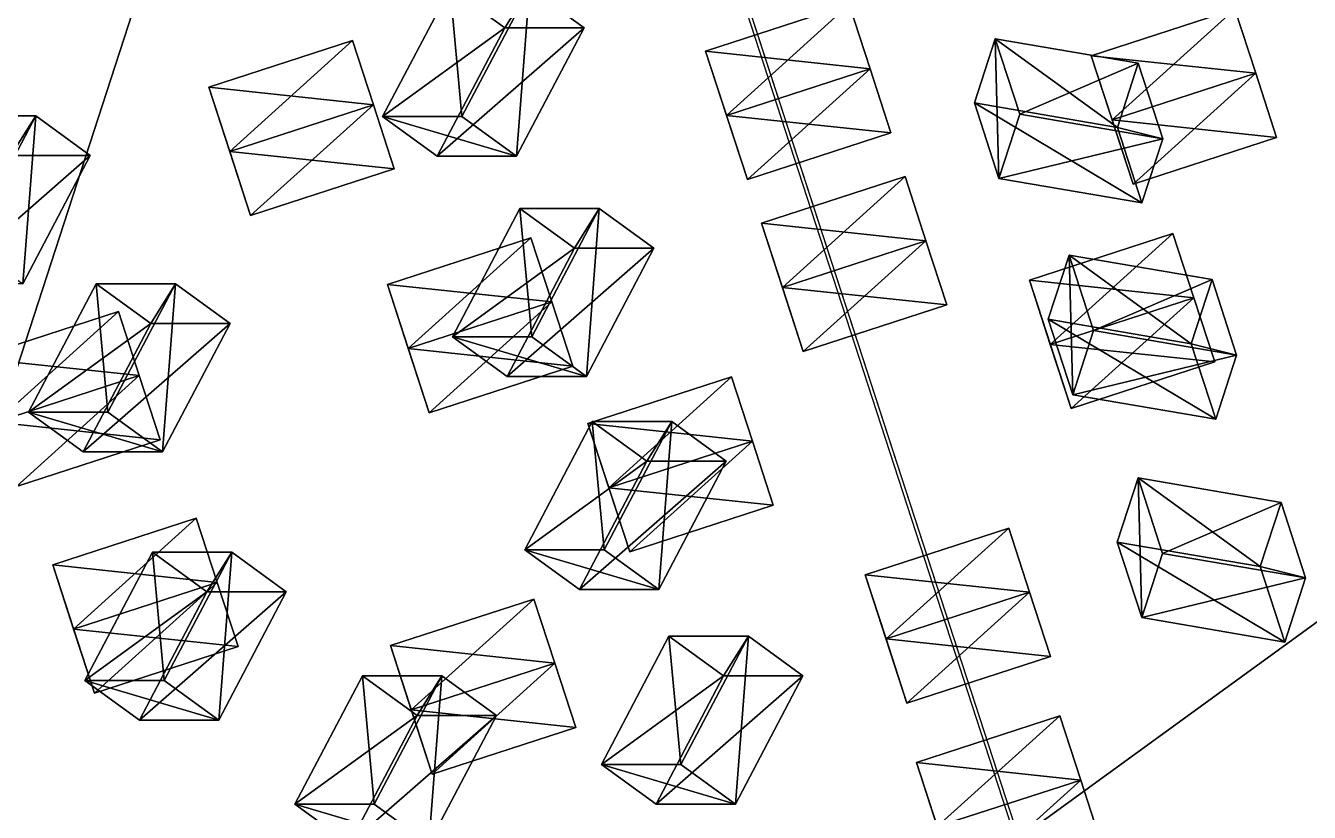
# Model space of a CAD drawing. Header units: metres. Extents: x -324 to 324, y -310 to 311.
# Drawn here: x -127.5 to -42.5, y 192.1 to 244.2 of the extents above; entities that cross this region are included whole.
import ezdxf

# ---------------------------------------------------------------- set-up
doc = ezdxf.new("R2010")
doc.units = ezdxf.units.M

msp = doc.modelspace()

# ---------------------------------------------------------------- linework, layer by layer
for p, q in [((-61.93538, 190.30717, -738.10077), (-100.1399, 307.86993, -938.09595)), ((-99.94667, 307.9327, -938.0959), (-61.753036, 190.3664, -738.10077))]:
    msp.add_line(p, q)
for points in [[(-100.05551, 307.93835, -938.3003), (-161.85391, 117.712, -1261.8992), (-261.85693, 190.37546, -1061.904), (-261.85684, 190.37556, -1061.9039)], [(-100.05551, 307.93835, -938.3003), (61.75283, 190.36641, -1261.8993), (-161.85391, 117.712, -1261.8992), (-161.8538, 117.7121, -1261.899)], [(-100.05551, 307.93835, -938.3003), (99.94634, 307.93277, -1061.9042), (61.75283, 190.36641, -1261.8993), (61.75293, 190.36652, -1261.8992)], [(-61.753036, 190.3664, -738.10077), (100.055176, 307.93848, -1061.6997), (-99.94667, 307.9327, -938.0959), (-99.94657, 307.9328, -938.09576)], [(-61.753036, 190.3664, -738.10077), (261.85678, 190.37573, -938.09595), (100.055176, 307.93848, -1061.6997), (100.055275, 307.93857, -1061.6996)], [(-99.419815, 246.71053, -846.03784), (-103.891846, 238.20395, -843.2739), (-98.63419, 238.2037, -834.76764), (-98.634094, 238.20381, -834.7675)], [(-103.891846, 238.20395, -843.2739), (-99.419815, 246.71053, -846.03784), (-95.80187, 244.08194, -848.2741), (-95.80177, 244.08205, -848.274)], [(-98.63419, 238.2037, -834.76764), (-94.16217, 246.7103, -837.5315), (-99.419815, 246.71053, -846.03784), (-99.419716, 246.71063, -846.0377)], [(-95.80187, 244.08194, -848.2741), (-99.419815, 246.71053, -846.03784), (-94.16217, 246.7103, -837.5315), (-94.16207, 246.7104, -837.5314)], [(-94.16217, 246.7103, -837.5315), (-98.63419, 238.2037, -834.76764), (-95.01625, 235.57512, -837.0039), (-95.01615, 235.57523, -837.0038)], [(-94.16217, 246.7103, -837.5315), (-90.54422, 244.0817, -839.7678), (-95.80187, 244.08194, -848.2741), (-95.80177, 244.08205, -848.274)], [(-95.01625, 235.57512, -837.0039), (-90.54422, 244.0817, -839.7678), (-94.16217, 246.7103, -837.5315), (-94.16207, 246.7104, -837.5314)], [(-81.110664, 238.28503, -1101.4846), (-82.49277, 242.5387, -1092.5405), (-72.98221, 245.62888, -1092.5405), (-72.98211, 245.62898, -1092.5404)], [(-71.60027, 241.37573, -1090.3042), (-72.98221, 245.62888, -1092.5405), (-82.49277, 242.5387, -1092.5405), (-82.49267, 242.5388, -1092.5404)], [(-72.98221, 245.62888, -1092.5405), (-71.600105, 241.37521, -1101.4846), (-81.110664, 238.28503, -1101.4846), (-81.110565, 238.28514, -1101.4845)], [(-71.600105, 241.37521, -1101.4846), (-72.98221, 245.62888, -1092.5405), (-71.60027, 241.37573, -1090.3042), (-71.600174, 241.37584, -1090.3041)], [(-55.563522, 237.98804, -1117.8365), (-56.945625, 242.2417, -1108.8925), (-47.435062, 245.33188, -1108.8925), (-47.434963, 245.33199, -1108.8923)], [(-46.053123, 241.07874, -1106.6561), (-47.435062, 245.33188, -1108.8925), (-56.945625, 242.2417, -1108.8925), (-56.945526, 242.2418, -1108.8923)], [(-47.435062, 245.33188, -1108.8925), (-46.052956, 241.07822, -1117.8365), (-55.563522, 237.98804, -1117.8365), (-55.563423, 237.98814, -1117.8364)], [(-46.052956, 241.07822, -1117.8365), (-47.435062, 245.33188, -1108.8925), (-46.053123, 241.07874, -1106.6561), (-46.053024, 241.07884, -1106.656)], [(-95.80187, 244.08194, -848.2741), (-100.273895, 235.57535, -845.51025), (-103.891846, 238.20395, -843.2739), (-103.89175, 238.20406, -843.2738)], [(-100.273895, 235.57535, -845.51025), (-95.80187, 244.08194, -848.2741), (-90.54422, 244.0817, -839.7678), (-90.54412, 244.0818, -839.7677)], [(-90.54422, 244.0817, -839.7678), (-95.01625, 235.57512, -837.0039), (-100.273895, 235.57535, -845.51025), (-100.273796, 235.57545, -845.51013)], [(-114.017265, 235.90016, -1085.6854), (-115.39937, 240.15382, -1076.7413), (-105.88881, 243.244, -1076.7413), (-105.88871, 243.24411, -1076.7412)], [(-104.506874, 238.99086, -1074.505), (-105.88881, 243.244, -1076.7413), (-115.39937, 240.15382, -1076.7413), (-115.39927, 240.15393, -1076.7412)], [(-105.88881, 243.244, -1076.7413), (-104.50671, 238.99034, -1085.6854), (-114.017265, 235.90016, -1085.6854), (-114.017166, 235.90027, -1085.6853)], [(-104.50671, 238.99034, -1085.6854), (-105.88881, 243.244, -1076.7413), (-104.506874, 238.99086, -1074.505), (-104.506775, 238.99097, -1074.5049)], [(-55.214172, 237.49048, -823.9405), (-64.68635, 239.11494, -821.17664), (-63.30442, 243.3681, -818.9403), (-63.30432, 243.36821, -818.9402)], [(-63.30442, 243.3681, -818.9403), (-64.68635, 239.11494, -821.17664), (-63.06188, 234.11455, -812.6703), (-63.06178, 234.11465, -812.67017)], [(-63.06188, 234.11455, -812.6703), (-61.679947, 238.3677, -810.434), (-63.30442, 243.3681, -818.9403), (-63.30432, 243.36821, -818.9402)], [(-53.83224, 241.74364, -821.7042), (-63.30442, 243.3681, -818.9403), (-61.679947, 238.3677, -810.434), (-61.679848, 238.36781, -810.4339)], [(-63.30442, 243.3681, -818.9403), (-53.83224, 241.74364, -821.7042), (-55.214172, 237.49048, -823.9405), (-55.214073, 237.49059, -823.94037)], [(-79.72873, 234.03189, -1099.2483), (-81.11083, 238.28555, -1090.3042), (-82.49277, 242.5387, -1092.5405), (-82.49267, 242.5388, -1092.5404)], [(-82.49277, 242.5387, -1092.5405), (-81.110664, 238.28503, -1101.4846), (-79.72873, 234.03189, -1099.2483), (-79.72863, 234.032, -1099.2482)], [(-82.49277, 242.5387, -1092.5405), (-81.11083, 238.28555, -1090.3042), (-71.60027, 241.37573, -1090.3042), (-71.600174, 241.37584, -1090.3041)], [(-61.679947, 238.3677, -810.434), (-52.207767, 236.74324, -813.1979), (-53.83224, 241.74364, -821.7042), (-53.83214, 241.74374, -821.7041)], [(-54.181583, 233.7349, -1115.6002), (-55.56369, 237.98856, -1106.6561), (-56.945625, 242.2417, -1108.8925), (-56.945526, 242.2418, -1108.8923)], [(-56.945625, 242.2417, -1108.8925), (-55.563522, 237.98804, -1117.8365), (-54.181583, 233.7349, -1115.6002), (-54.181484, 233.735, -1115.6001)], [(-56.945625, 242.2417, -1108.8925), (-55.56369, 237.98856, -1106.6561), (-46.053123, 241.07874, -1106.6561), (-46.053024, 241.07884, -1106.656)], [(-55.214172, 237.49048, -823.9405), (-53.83224, 241.74364, -821.7042), (-52.207767, 236.74324, -813.1979), (-52.20767, 236.74335, -813.19775)], [(-70.21817, 237.12207, -1099.2483), (-71.60027, 241.37573, -1090.3042), (-81.11083, 238.28555, -1090.3042), (-81.11073, 238.28566, -1090.3041)], [(-79.72873, 234.03189, -1099.2483), (-81.110664, 238.28503, -1101.4846), (-71.600105, 241.37521, -1101.4846), (-71.600006, 241.37532, -1101.4845)], [(-71.600105, 241.37521, -1101.4846), (-70.21817, 237.12207, -1099.2483), (-79.72873, 234.03189, -1099.2483), (-79.72863, 234.032, -1099.2482)], [(-71.60027, 241.37573, -1090.3042), (-70.21817, 237.12207, -1099.2483), (-71.600105, 241.37521, -1101.4846), (-71.600006, 241.37532, -1101.4845)], [(-44.67102, 236.82507, -1115.6002), (-46.053123, 241.07874, -1106.6561), (-55.56369, 237.98856, -1106.6561), (-55.56359, 237.98866, -1106.656)], [(-54.181583, 233.7349, -1115.6002), (-55.563522, 237.98804, -1117.8365), (-46.052956, 241.07822, -1117.8365), (-46.052856, 241.07832, -1117.8364)], [(-46.052956, 241.07822, -1117.8365), (-44.67102, 236.82507, -1115.6002), (-54.181583, 233.7349, -1115.6002), (-54.181484, 233.735, -1115.6001)], [(-46.053123, 241.07874, -1106.6561), (-44.67102, 236.82507, -1115.6002), (-46.052956, 241.07822, -1117.8365), (-46.052856, 241.07832, -1117.8364)], [(-112.63533, 231.64702, -1083.4491), (-114.01743, 235.90068, -1074.505), (-115.39937, 240.15382, -1076.7413), (-115.39927, 240.15393, -1076.7412)], [(-115.39937, 240.15382, -1076.7413), (-114.017265, 235.90016, -1085.6854), (-112.63533, 231.64702, -1083.4491), (-112.63523, 231.64713, -1083.449)], [(-115.39937, 240.15382, -1076.7413), (-114.01743, 235.90068, -1074.505), (-104.506874, 238.99086, -1074.505), (-104.506775, 238.99097, -1074.5049)], [(-103.12477, 234.7372, -1083.4491), (-104.506874, 238.99086, -1074.505), (-114.01743, 235.90068, -1074.505), (-114.017334, 235.90079, -1074.5049)], [(-112.63533, 231.64702, -1083.4491), (-114.017265, 235.90016, -1085.6854), (-104.50671, 238.99034, -1085.6854), (-104.50661, 238.99045, -1085.6853)], [(-104.50671, 238.99034, -1085.6854), (-103.12477, 234.7372, -1083.4491), (-112.63533, 231.64702, -1083.4491), (-112.63523, 231.64713, -1083.449)], [(-104.506874, 238.99086, -1074.505), (-103.12477, 234.7372, -1083.4491), (-104.50671, 238.99034, -1085.6854), (-104.50661, 238.99045, -1085.6853)], [(-53.5897, 232.49008, -815.4342), (-63.06188, 234.11455, -812.6703), (-64.68635, 239.11494, -821.17664), (-64.68625, 239.11505, -821.1765)], [(-64.68635, 239.11494, -821.17664), (-55.214172, 237.49048, -823.9405), (-53.5897, 232.49008, -815.4342), (-53.5896, 232.49019, -815.4341)], [(-131.34743, 229.74986, -877.75543), (-126.8754, 238.25645, -880.5193), (-132.13304, 238.25668, -889.02563), (-132.13293, 238.25679, -889.0255)], [(-128.51509, 235.6281, -891.2619), (-132.13304, 238.25668, -889.02563), (-126.8754, 238.25645, -880.5193), (-126.8753, 238.25656, -880.51917)], [(-126.8754, 238.25645, -880.5193), (-131.34743, 229.74986, -877.75543), (-127.72948, 227.12128, -879.9917), (-127.72938, 227.12138, -879.9916)], [(-126.8754, 238.25645, -880.5193), (-123.25745, 235.62785, -882.7556), (-128.51509, 235.6281, -891.2619), (-128.51498, 235.6282, -891.2618)], [(-127.72948, 227.12128, -879.9917), (-123.25745, 235.62785, -882.7556), (-126.8754, 238.25645, -880.5193), (-126.8753, 238.25656, -880.51917)], [(-95.01625, 235.57512, -837.0039), (-98.63419, 238.2037, -834.76764), (-103.891846, 238.20395, -843.2739), (-103.89175, 238.20406, -843.2738)], [(-103.891846, 238.20395, -843.2739), (-100.273895, 235.57535, -845.51025), (-95.01625, 235.57512, -837.0039), (-95.01615, 235.57523, -837.0038)], [(-81.11083, 238.28555, -1090.3042), (-79.72873, 234.03189, -1099.2483), (-70.21817, 237.12207, -1099.2483), (-70.21807, 237.12218, -1099.2482)], [(-52.207767, 236.74324, -813.1979), (-61.679947, 238.3677, -810.434), (-63.06188, 234.11455, -812.6703), (-63.06178, 234.11465, -812.67017)], [(-55.56369, 237.98856, -1106.6561), (-54.181583, 233.7349, -1115.6002), (-44.67102, 236.82507, -1115.6002), (-44.67092, 236.82518, -1115.6001)], [(-52.207767, 236.74324, -813.1979), (-53.5897, 232.49008, -815.4342), (-55.214172, 237.49048, -823.9405), (-55.214073, 237.49059, -823.94037)], [(-63.06188, 234.11455, -812.6703), (-53.5897, 232.49008, -815.4342), (-52.207767, 236.74324, -813.1979), (-52.20767, 236.74335, -813.19775)], [(-132.98712, 227.1215, -888.49805), (-128.51509, 235.6281, -891.2619), (-123.25745, 235.62785, -882.7556), (-123.25735, 235.62796, -882.7555)], [(-123.25745, 235.62785, -882.7556), (-127.72948, 227.12128, -879.9917), (-132.98712, 227.1215, -888.49805), (-132.98701, 227.12161, -888.4979)], [(-114.01743, 235.90068, -1074.505), (-112.63533, 231.64702, -1083.4491), (-103.12477, 234.7372, -1083.4491), (-103.12467, 234.7373, -1083.449)], [(-77.40939, 226.8937, -1125.4368), (-78.7915, 231.14737, -1116.4927), (-69.28094, 234.23755, -1116.4927), (-69.28084, 234.23766, -1116.4926)], [(-67.899, 229.9844, -1114.2563), (-69.28094, 234.23755, -1116.4927), (-78.7915, 231.14737, -1116.4927), (-78.7914, 231.14748, -1116.4926)], [(-69.28094, 234.23755, -1116.4927), (-67.898834, 229.98389, -1125.4368), (-77.40939, 226.8937, -1125.4368), (-77.409294, 226.89381, -1125.4366)], [(-67.898834, 229.98389, -1125.4368), (-69.28094, 234.23755, -1116.4927), (-67.899, 229.9844, -1114.2563), (-67.8989, 229.98451, -1114.2562)], [(-94.79622, 232.12158, -821.40936), (-99.26825, 223.615, -818.64545), (-94.0106, 223.61476, -810.13916), (-94.0105, 223.61487, -810.13904)], [(-99.26825, 223.615, -818.64545), (-94.79622, 232.12158, -821.40936), (-91.178276, 229.493, -823.6456), (-91.17818, 229.4931, -823.6455)], [(-94.0106, 223.61476, -810.13916), (-89.538574, 232.12135, -812.903), (-94.79622, 232.12158, -821.40936), (-94.79612, 232.12169, -821.40924)], [(-91.178276, 229.493, -823.6456), (-94.79622, 232.12158, -821.40936), (-89.538574, 232.12135, -812.903), (-89.538475, 232.12146, -812.9029)], [(-89.538574, 232.12135, -812.903), (-94.0106, 223.61476, -810.13916), (-90.392654, 220.98618, -812.3754), (-90.392555, 220.98628, -812.3753)], [(-89.538574, 232.12135, -812.903), (-85.92062, 229.49275, -815.13934), (-91.178276, 229.493, -823.6456), (-91.17818, 229.4931, -823.6455)], [(-90.392654, 220.98618, -812.3754), (-85.92062, 229.49275, -815.13934), (-89.538574, 232.12135, -812.903), (-89.538475, 232.12146, -812.9029)], [(-76.02746, 222.64056, -1123.2004), (-77.40956, 226.89423, -1114.2563), (-78.7915, 231.14737, -1116.4927), (-78.7914, 231.14748, -1116.4926)], [(-78.7915, 231.14737, -1116.4927), (-77.40939, 226.8937, -1125.4368), (-76.02746, 222.64056, -1123.2004), (-76.02736, 222.64067, -1123.2003)], [(-78.7915, 231.14737, -1116.4927), (-77.40956, 226.89423, -1114.2563), (-67.899, 229.9844, -1114.2563), (-67.8989, 229.98451, -1114.2562)], [(-59.666252, 223.11649, -1143.5852), (-61.048355, 227.37015, -1134.6411), (-51.537792, 230.46033, -1134.6411), (-51.537693, 230.46043, -1134.641)], [(-50.155853, 226.20718, -1132.4048), (-51.537792, 230.46033, -1134.6411), (-61.048355, 227.37015, -1134.6411), (-61.048256, 227.37025, -1134.641)], [(-51.537792, 230.46033, -1134.6411), (-50.155685, 226.20667, -1143.5852), (-59.666252, 223.11649, -1143.5852), (-59.666153, 223.1166, -1143.5851)], [(-50.155685, 226.20667, -1143.5852), (-51.537792, 230.46033, -1134.6411), (-50.155853, 226.20718, -1132.4048), (-50.155754, 226.20729, -1132.4047)], [(-102.19191, 222.83752, -1117.8365), (-103.57401, 227.09119, -1108.8925), (-94.06345, 230.18137, -1108.8925), (-94.063354, 230.18147, -1108.8923)], [(-92.68152, 225.92822, -1106.6561), (-94.06345, 230.18137, -1108.8925), (-103.57401, 227.09119, -1108.8925), (-103.57391, 227.0913, -1108.8923)], [(-94.06345, 230.18137, -1108.8925), (-92.68135, 225.9277, -1117.8365), (-102.19191, 222.83752, -1117.8365), (-102.19181, 222.83763, -1117.8364)], [(-92.68135, 225.9277, -1117.8365), (-94.06345, 230.18137, -1108.8925), (-92.68152, 225.92822, -1106.6561), (-92.68142, 225.92833, -1106.656)], [(-66.5169, 225.73074, -1123.2004), (-67.899, 229.9844, -1114.2563), (-77.40956, 226.89423, -1114.2563), (-77.40946, 226.89433, -1114.2562)], [(-76.02746, 222.64056, -1123.2004), (-77.40939, 226.8937, -1125.4368), (-67.898834, 229.98389, -1125.4368), (-67.898735, 229.984, -1125.4366)], [(-67.898834, 229.98389, -1125.4368), (-66.5169, 225.73074, -1123.2004), (-76.02746, 222.64056, -1123.2004), (-76.02736, 222.64067, -1123.2003)], [(-67.899, 229.9844, -1114.2563), (-66.5169, 225.73074, -1123.2004), (-67.898834, 229.98389, -1125.4368), (-67.898735, 229.984, -1125.4366)], [(-91.178276, 229.493, -823.6456), (-95.6503, 220.9864, -820.8818), (-99.26825, 223.615, -818.64545), (-99.26815, 223.61511, -818.6453)], [(-95.6503, 220.9864, -820.8818), (-91.178276, 229.493, -823.6456), (-85.92062, 229.49275, -815.13934), (-85.920525, 229.49286, -815.1392)], [(-85.92062, 229.49275, -815.13934), (-90.392654, 220.98618, -812.3754), (-95.6503, 220.9864, -820.8818), (-95.6502, 220.98651, -820.88165)], [(-50.32714, 223.15628, -799.69855), (-59.79932, 224.78075, -796.9347), (-58.41739, 229.0339, -794.69836), (-58.41729, 229.03401, -794.69824)], [(-58.41739, 229.0339, -794.69836), (-59.79932, 224.78075, -796.9347), (-58.174847, 219.78035, -788.42834), (-58.174747, 219.78046, -788.4282)], [(-58.174847, 219.78035, -788.42834), (-56.792915, 224.03351, -786.1921), (-58.41739, 229.0339, -794.69836), (-58.41729, 229.03401, -794.69824)], [(-48.94521, 227.40944, -797.4623), (-58.41739, 229.0339, -794.69836), (-56.792915, 224.03351, -786.1921), (-56.792816, 224.03362, -786.19196)], [(-58.41739, 229.0339, -794.69836), (-48.94521, 227.40944, -797.4623), (-50.32714, 223.15628, -799.69855), (-50.32704, 223.15639, -799.6984)], [(-122.87401, 227.12852, -860.9657), (-127.34604, 218.62195, -858.2018), (-122.08839, 218.6217, -849.6955), (-122.08829, 218.62181, -849.6954)], [(-127.34604, 218.62195, -858.2018), (-122.87401, 227.12852, -860.9657), (-119.256065, 224.49994, -863.20197), (-119.25597, 224.50005, -863.20184)], [(-122.08839, 218.6217, -849.6955), (-117.61636, 227.1283, -852.45935), (-122.87401, 227.12852, -860.9657), (-122.87391, 227.12863, -860.9656)], [(-119.256065, 224.49994, -863.20197), (-122.87401, 227.12852, -860.9657), (-117.61636, 227.1283, -852.45935), (-117.616264, 227.1284, -852.4592)], [(-117.61636, 227.1283, -852.45935), (-122.08839, 218.6217, -849.6955), (-118.47044, 215.99312, -851.93176), (-118.470345, 215.99323, -851.93164)], [(-117.61636, 227.1283, -852.45935), (-113.99841, 224.4997, -854.6957), (-119.256065, 224.49994, -863.20197), (-119.25597, 224.50005, -863.20184)], [(-118.47044, 215.99312, -851.93176), (-113.99841, 224.4997, -854.6957), (-117.61636, 227.1283, -852.45935), (-117.616264, 227.1284, -852.4592)], [(-100.809975, 218.58438, -1115.6002), (-102.19208, 222.83804, -1106.6561), (-103.57401, 227.09119, -1108.8925), (-103.57391, 227.0913, -1108.8923)], [(-103.57401, 227.09119, -1108.8925), (-102.19191, 222.83752, -1117.8365), (-100.809975, 218.58438, -1115.6002), (-100.809875, 218.58449, -1115.6001)], [(-103.57401, 227.09119, -1108.8925), (-102.19208, 222.83804, -1106.6561), (-92.68152, 225.92822, -1106.6561), (-92.68142, 225.92833, -1106.656)], [(-58.284313, 218.86334, -1141.3489), (-59.66642, 223.117, -1132.4048), (-61.048355, 227.37015, -1134.6411), (-61.048256, 227.37025, -1134.641)], [(-61.048355, 227.37015, -1134.6411), (-59.666252, 223.11649, -1143.5852), (-58.284313, 218.86334, -1141.3489), (-58.284214, 218.86345, -1141.3488)], [(-61.048355, 227.37015, -1134.6411), (-59.66642, 223.117, -1132.4048), (-50.155853, 226.20718, -1132.4048), (-50.155754, 226.20729, -1132.4047)], [(-56.792915, 224.03351, -786.1921), (-47.320736, 222.40904, -788.95593), (-48.94521, 227.40944, -797.4623), (-48.94511, 227.40955, -797.46216)], [(-50.32714, 223.15628, -799.69855), (-48.94521, 227.40944, -797.4623), (-47.320736, 222.40904, -788.95593), (-47.320637, 222.40915, -788.9558)], [(-77.40956, 226.89423, -1114.2563), (-76.02746, 222.64056, -1123.2004), (-66.5169, 225.73074, -1123.2004), (-66.5168, 225.73085, -1123.2003)], [(-48.77375, 221.95352, -1141.3489), (-50.155853, 226.20718, -1132.4048), (-59.66642, 223.117, -1132.4048), (-59.66632, 223.11711, -1132.4047)], [(-58.284313, 218.86334, -1141.3489), (-59.666252, 223.11649, -1143.5852), (-50.155685, 226.20667, -1143.5852), (-50.155586, 226.20677, -1143.5851)], [(-50.155685, 226.20667, -1143.5852), (-48.77375, 221.95352, -1141.3489), (-58.284313, 218.86334, -1141.3489), (-58.284214, 218.86345, -1141.3488)], [(-50.155853, 226.20718, -1132.4048), (-48.77375, 221.95352, -1141.3489), (-50.155685, 226.20667, -1143.5852), (-50.155586, 226.20677, -1143.5851)], [(-91.299416, 221.67456, -1115.6002), (-92.68152, 225.92822, -1106.6561), (-102.19208, 222.83804, -1106.6561), (-102.19198, 222.83815, -1106.656)], [(-100.809975, 218.58438, -1115.6002), (-102.19191, 222.83752, -1117.8365), (-92.68135, 225.9277, -1117.8365), (-92.68125, 225.92781, -1117.8364)], [(-92.68135, 225.9277, -1117.8365), (-91.299416, 221.67456, -1115.6002), (-100.809975, 218.58438, -1115.6002), (-100.809875, 218.58449, -1115.6001)], [(-92.68152, 225.92822, -1106.6561), (-91.299416, 221.67456, -1115.6002), (-92.68135, 225.9277, -1117.8365), (-92.68125, 225.92781, -1117.8364)], [(-129.52135, 217.95377, -1110.2363), (-130.90346, 222.20743, -1101.2922), (-121.39289, 225.2976, -1101.2922), (-121.39279, 225.29771, -1101.2921)], [(-120.010956, 221.04446, -1099.0559), (-121.39289, 225.2976, -1101.2922), (-130.90346, 222.20743, -1101.2922), (-130.90335, 222.20753, -1101.2921)], [(-121.39289, 225.2976, -1101.2922), (-120.01079, 221.04395, -1110.2363), (-129.52135, 217.95377, -1110.2363), (-129.52124, 217.95387, -1110.2362)], [(-119.256065, 224.49994, -863.20197), (-123.72809, 215.99335, -860.4381), (-127.34604, 218.62195, -858.2018), (-127.34594, 218.62206, -858.20166)], [(-123.72809, 215.99335, -860.4381), (-119.256065, 224.49994, -863.20197), (-113.99841, 224.4997, -854.6957), (-113.998314, 224.4998, -854.69556)], [(-113.99841, 224.4997, -854.6957), (-118.47044, 215.99312, -851.93176), (-123.72809, 215.99335, -860.4381), (-123.72799, 215.99345, -860.438)], [(-120.01079, 221.04395, -1110.2363), (-121.39289, 225.2976, -1101.2922), (-120.010956, 221.04446, -1099.0559), (-120.01086, 221.04457, -1099.0558)], [(-48.702667, 218.15588, -791.19226), (-58.174847, 219.78035, -788.42834), (-59.79932, 224.78075, -796.9347), (-59.79922, 224.78085, -796.9346)], [(-59.79932, 224.78075, -796.9347), (-50.32714, 223.15628, -799.69855), (-48.702667, 218.15588, -791.19226), (-48.702568, 218.15599, -791.19214)], [(-47.320736, 222.40904, -788.95593), (-56.792915, 224.03351, -786.1921), (-58.174847, 219.78035, -788.42834), (-58.174747, 219.78046, -788.4282)], [(-102.19208, 222.83804, -1106.6561), (-100.809975, 218.58438, -1115.6002), (-91.299416, 221.67456, -1115.6002), (-91.29932, 221.67467, -1115.6001)], [(-90.392654, 220.98618, -812.3754), (-94.0106, 223.61476, -810.13916), (-99.26825, 223.615, -818.64545), (-99.26815, 223.61511, -818.6453)], [(-99.26825, 223.615, -818.64545), (-95.6503, 220.9864, -820.8818), (-90.392654, 220.98618, -812.3754), (-90.392555, 220.98628, -812.3753)], [(-59.66642, 223.117, -1132.4048), (-58.284313, 218.86334, -1141.3489), (-48.77375, 221.95352, -1141.3489), (-48.77365, 221.95363, -1141.3488)], [(-47.320736, 222.40904, -788.95593), (-48.702667, 218.15588, -791.19226), (-50.32714, 223.15628, -799.69855), (-50.32704, 223.15639, -799.6984)], [(-130.90346, 222.20743, -1101.2922), (-129.52151, 217.95428, -1099.0559), (-120.010956, 221.04446, -1099.0559), (-120.01086, 221.04457, -1099.0558)], [(-58.174847, 219.78035, -788.42834), (-48.702667, 218.15588, -791.19226), (-47.320736, 222.40904, -788.95593), (-47.320637, 222.40915, -788.9558)], [(-118.62885, 216.7908, -1108), (-120.010956, 221.04446, -1099.0559), (-129.52151, 217.95428, -1099.0559), (-129.52141, 217.95439, -1099.0558)], [(-128.13942, 213.70062, -1108), (-129.52135, 217.95377, -1110.2363), (-120.01079, 221.04395, -1110.2363), (-120.01069, 221.04405, -1110.2362)], [(-120.01079, 221.04395, -1110.2363), (-118.62885, 216.7908, -1108), (-128.13942, 213.70062, -1108), (-128.13931, 213.70073, -1107.9999)], [(-120.010956, 221.04446, -1099.0559), (-118.62885, 216.7908, -1108), (-120.01079, 221.04395, -1110.2363), (-120.01069, 221.04405, -1110.2362)], [(-88.90695, 213.61559, -1143.5852), (-90.289055, 217.86925, -1134.6411), (-80.778496, 220.95943, -1134.6411), (-80.7784, 220.95953, -1134.641)], [(-79.39656, 216.70628, -1132.4048), (-80.778496, 220.95943, -1134.6411), (-90.289055, 217.86925, -1134.6411), (-90.288956, 217.86935, -1134.641)], [(-80.778496, 220.95943, -1134.6411), (-79.39639, 216.70576, -1143.5852), (-88.90695, 213.61559, -1143.5852), (-88.90685, 213.61569, -1143.5851)], [(-79.39639, 216.70576, -1143.5852), (-80.778496, 220.95943, -1134.6411), (-79.39656, 216.70628, -1132.4048), (-79.39646, 216.70639, -1132.4047)], [(-118.47044, 215.99312, -851.93176), (-122.08839, 218.6217, -849.6955), (-127.34604, 218.62195, -858.2018), (-127.34594, 218.62206, -858.20166)], [(-127.34604, 218.62195, -858.2018), (-123.72809, 215.99335, -860.4381), (-118.47044, 215.99312, -851.93176), (-118.470345, 215.99323, -851.93164)], [(-129.52151, 217.95428, -1099.0559), (-128.13942, 213.70062, -1108), (-118.62885, 216.7908, -1108), (-118.62875, 216.79091, -1107.9999)], [(-90.000496, 218.01454, -797.0689), (-94.47252, 209.50797, -794.305), (-89.214874, 209.50772, -785.7987), (-89.214775, 209.50783, -785.7986)], [(-94.47252, 209.50797, -794.305), (-90.000496, 218.01454, -797.0689), (-86.38255, 215.38596, -799.3052), (-86.382454, 215.38606, -799.30505)], [(-87.52502, 209.36244, -1141.3489), (-88.90712, 213.6161, -1132.4048), (-90.289055, 217.86925, -1134.6411), (-90.288956, 217.86935, -1134.641)], [(-90.289055, 217.86925, -1134.6411), (-88.90695, 213.61559, -1143.5852), (-87.52502, 209.36244, -1141.3489), (-87.52492, 209.36255, -1141.3488)], [(-90.289055, 217.86925, -1134.6411), (-88.90712, 213.6161, -1132.4048), (-79.39656, 216.70628, -1132.4048), (-79.39646, 216.70639, -1132.4047)], [(-89.214874, 209.50772, -785.7987), (-84.74285, 218.01431, -788.56256), (-90.000496, 218.01454, -797.0689), (-90.0004, 218.01465, -797.0688)], [(-86.38255, 215.38596, -799.3052), (-90.000496, 218.01454, -797.0689), (-84.74285, 218.01431, -788.56256), (-84.74275, 218.01442, -788.56244)], [(-84.74285, 218.01431, -788.56256), (-89.214874, 209.50772, -785.7987), (-85.59693, 206.87914, -788.035), (-85.59683, 206.87924, -788.03485)], [(-84.74285, 218.01431, -788.56256), (-81.12491, 215.38571, -790.7989), (-86.38255, 215.38596, -799.3052), (-86.382454, 215.38606, -799.30505)], [(-85.59693, 206.87914, -788.035), (-81.12491, 215.38571, -790.7989), (-84.74285, 218.01431, -788.56256), (-84.74275, 218.01442, -788.56244)], [(-78.01446, 212.45262, -1141.3489), (-79.39656, 216.70628, -1132.4048), (-88.90712, 213.6161, -1132.4048), (-88.90702, 213.61621, -1132.4047)], [(-87.52502, 209.36244, -1141.3489), (-88.90695, 213.61559, -1143.5852), (-79.39639, 216.70576, -1143.5852), (-79.39629, 216.70587, -1143.5851)], [(-79.39639, 216.70576, -1143.5852), (-78.01446, 212.45262, -1141.3489), (-87.52502, 209.36244, -1141.3489), (-87.52492, 209.36255, -1141.3488)], [(-79.39656, 216.70628, -1132.4048), (-78.01446, 212.45262, -1141.3489), (-79.39639, 216.70576, -1143.5852), (-79.39629, 216.70587, -1143.5851)], [(-86.38255, 215.38596, -799.3052), (-90.854576, 206.87936, -796.5413), (-94.47252, 209.50797, -794.305), (-94.47242, 209.50807, -794.3049)], [(-90.854576, 206.87936, -796.5413), (-86.38255, 215.38596, -799.3052), (-81.12491, 215.38571, -790.7989), (-81.12481, 215.38582, -790.79877)], [(-81.12491, 215.38571, -790.7989), (-85.59693, 206.87914, -788.035), (-90.854576, 206.87936, -796.5413), (-90.85448, 206.87947, -796.5412)], [(-88.90712, 213.6161, -1132.4048), (-87.52502, 209.36244, -1141.3489), (-78.01446, 212.45262, -1141.3489), (-78.01436, 212.45273, -1141.3488)], [(-45.76055, 208.39069, -774.4381), (-55.23273, 210.01515, -771.67426), (-53.8508, 214.26831, -769.4379), (-53.8507, 214.26842, -769.4378)], [(-53.8508, 214.26831, -769.4379), (-55.23273, 210.01515, -771.67426), (-53.608257, 205.01476, -763.1679), (-53.60816, 205.01486, -763.1678)], [(-53.608257, 205.01476, -763.1679), (-52.226326, 209.26791, -760.93164), (-53.8508, 214.26831, -769.4379), (-53.8507, 214.26842, -769.4378)], [(-44.37862, 212.64384, -772.20184), (-53.8508, 214.26831, -769.4379), (-52.226326, 209.26791, -760.93164), (-52.226227, 209.26802, -760.9315)], [(-53.8508, 214.26831, -769.4379), (-44.37862, 212.64384, -772.20184), (-45.76055, 208.39069, -774.4381), (-45.760452, 208.3908, -774.438)], [(-52.226326, 209.26791, -760.93164), (-42.754147, 207.64345, -763.6955), (-44.37862, 212.64384, -772.20184), (-44.37852, 212.64395, -772.2017)], [(-45.76055, 208.39069, -774.4381), (-44.37862, 212.64384, -772.20184), (-42.754147, 207.64345, -763.6955), (-42.754047, 207.64355, -763.6954)], [(-124.364784, 204.2501, -1139.4856), (-125.74689, 208.50377, -1130.5415), (-116.23633, 211.59395, -1130.5415), (-116.23623, 211.59406, -1130.5414)], [(-114.85439, 207.3408, -1128.3052), (-116.23633, 211.59395, -1130.5415), (-125.74689, 208.50377, -1130.5415), (-125.74679, 208.50388, -1130.5414)], [(-116.23633, 211.59395, -1130.5415), (-114.854225, 207.34029, -1139.4856), (-124.364784, 204.2501, -1139.4856), (-124.364685, 204.25021, -1139.4855)], [(-114.854225, 207.34029, -1139.4856), (-116.23633, 211.59395, -1130.5415), (-114.85439, 207.3408, -1128.3052), (-114.854294, 207.34091, -1128.305)], [(-70.54393, 203.59749, -1173.986), (-71.92603, 207.85115, -1165.0419), (-62.415474, 210.94133, -1165.0419), (-62.415375, 210.94144, -1165.0417)], [(-61.03354, 206.68819, -1162.8055), (-62.415474, 210.94133, -1165.0419), (-71.92603, 207.85115, -1165.0419), (-71.925934, 207.85126, -1165.0417)], [(-62.415474, 210.94133, -1165.0419), (-61.03337, 206.68767, -1173.986), (-70.54393, 203.59749, -1173.986), (-70.54383, 203.5976, -1173.9858)], [(-61.03337, 206.68767, -1173.986), (-62.415474, 210.94133, -1165.0419), (-61.03354, 206.68819, -1162.8055), (-61.03344, 206.6883, -1162.8054)], [(-119.14642, 209.3415, -834.0277), (-123.618454, 200.83493, -831.2638), (-118.3608, 200.83469, -822.7575), (-118.3607, 200.8348, -822.7574)], [(-123.618454, 200.83493, -831.2638), (-119.14642, 209.3415, -834.0277), (-115.52848, 206.71292, -836.264), (-115.52838, 206.71303, -836.26385)], [(-118.3608, 200.83469, -822.7575), (-113.88878, 209.34128, -825.52136), (-119.14642, 209.3415, -834.0277), (-119.146324, 209.34161, -834.0276)], [(-115.52848, 206.71292, -836.264), (-119.14642, 209.3415, -834.0277), (-113.88878, 209.34128, -825.52136), (-113.88868, 209.34138, -825.52124)], [(-113.88878, 209.34128, -825.52136), (-118.3608, 200.83469, -822.7575), (-114.74286, 198.2061, -824.9938), (-114.74276, 198.2062, -824.99365)], [(-113.88878, 209.34128, -825.52136), (-110.27083, 206.71268, -827.7577), (-115.52848, 206.71292, -836.264), (-115.52838, 206.71303, -836.26385)], [(-114.74286, 198.2061, -824.9938), (-110.27083, 206.71268, -827.7577), (-113.88878, 209.34128, -825.52136), (-113.88868, 209.34138, -825.52124)], [(-85.59693, 206.87914, -788.035), (-89.214874, 209.50772, -785.7987), (-94.47252, 209.50797, -794.305), (-94.47242, 209.50807, -794.3049)], [(-94.47252, 209.50797, -794.305), (-90.854576, 206.87936, -796.5413), (-85.59693, 206.87914, -788.035), (-85.59683, 206.87924, -788.03485)], [(-44.136078, 203.39029, -765.9318), (-53.608257, 205.01476, -763.1679), (-55.23273, 210.01515, -771.67426), (-55.23263, 210.01526, -771.67413)], [(-55.23273, 210.01515, -771.67426), (-45.76055, 208.39069, -774.4381), (-44.136078, 203.39029, -765.9318), (-44.13598, 203.3904, -765.9317)], [(-42.754147, 207.64345, -763.6955), (-52.226326, 209.26791, -760.93164), (-53.608257, 205.01476, -763.1679), (-53.60816, 205.01486, -763.1678)], [(-122.98285, 199.99696, -1137.2493), (-124.36495, 204.25063, -1128.3052), (-125.74689, 208.50377, -1130.5415), (-125.74679, 208.50388, -1130.5414)], [(-125.74689, 208.50377, -1130.5415), (-124.364784, 204.2501, -1139.4856), (-122.98285, 199.99696, -1137.2493), (-122.98275, 199.99707, -1137.2491)], [(-125.74689, 208.50377, -1130.5415), (-124.36495, 204.25063, -1128.3052), (-114.85439, 207.3408, -1128.3052), (-114.854294, 207.34091, -1128.305)], [(-42.754147, 207.64345, -763.6955), (-44.136078, 203.39029, -765.9318), (-45.76055, 208.39069, -774.4381), (-45.760452, 208.3908, -774.438)], [(-69.161995, 199.34435, -1171.7496), (-70.5441, 203.598, -1162.8055), (-71.92603, 207.85115, -1165.0419), (-71.925934, 207.85126, -1165.0417)], [(-71.92603, 207.85115, -1165.0419), (-70.54393, 203.59749, -1173.986), (-69.161995, 199.34435, -1171.7496), (-69.161896, 199.34445, -1171.7495)], [(-71.92603, 207.85115, -1165.0419), (-70.5441, 203.598, -1162.8055), (-61.03354, 206.68819, -1162.8055), (-61.03344, 206.6883, -1162.8054)], [(-53.608257, 205.01476, -763.1679), (-44.136078, 203.39029, -765.9318), (-42.754147, 207.64345, -763.6955), (-42.754047, 207.64355, -763.6954)], [(-113.47229, 203.08714, -1137.2493), (-114.85439, 207.3408, -1128.3052), (-124.36495, 204.25063, -1128.3052), (-124.36485, 204.25073, -1128.305)], [(-122.98285, 199.99696, -1137.2493), (-124.364784, 204.2501, -1139.4856), (-114.854225, 207.34029, -1139.4856), (-114.854126, 207.3404, -1139.4855)], [(-115.52848, 206.71292, -836.264), (-120.0005, 198.20633, -833.5001), (-123.618454, 200.83493, -831.2638), (-123.618355, 200.83504, -831.2637)], [(-114.854225, 207.34029, -1139.4856), (-113.47229, 203.08714, -1137.2493), (-122.98285, 199.99696, -1137.2493), (-122.98275, 199.99707, -1137.2491)], [(-120.0005, 198.20633, -833.5001), (-115.52848, 206.71292, -836.264), (-110.27083, 206.71268, -827.7577), (-110.27073, 206.71278, -827.75757)], [(-110.27083, 206.71268, -827.7577), (-114.74286, 198.2061, -824.9938), (-120.0005, 198.20633, -833.5001), (-120.000404, 198.20644, -833.5)], [(-114.85439, 207.3408, -1128.3052), (-113.47229, 203.08714, -1137.2493), (-114.854225, 207.34029, -1139.4856), (-114.854126, 207.3404, -1139.4855)], [(-59.651432, 202.43452, -1171.7496), (-61.03354, 206.68819, -1162.8055), (-70.5441, 203.598, -1162.8055), (-70.544, 203.59811, -1162.8054)], [(-69.161995, 199.34435, -1171.7496), (-70.54393, 203.59749, -1173.986), (-61.03337, 206.68767, -1173.986), (-61.03327, 206.68777, -1173.9858)], [(-61.03337, 206.68767, -1173.986), (-59.651432, 202.43452, -1171.7496), (-69.161995, 199.34435, -1171.7496), (-69.161896, 199.34445, -1171.7495)], [(-61.03354, 206.68819, -1162.8055), (-59.651432, 202.43452, -1171.7496), (-61.03337, 206.68767, -1173.986), (-61.03327, 206.68777, -1173.9858)], [(-101.99525, 198.90027, -1163.4839), (-103.37735, 203.15393, -1154.5398), (-93.86679, 206.24411, -1154.5398), (-93.86669, 206.24422, -1154.5397)], [(-92.484856, 201.99097, -1152.3035), (-93.86679, 206.24411, -1154.5398), (-103.37735, 203.15393, -1154.5398), (-103.37725, 203.15404, -1154.5397)], [(-93.86679, 206.24411, -1154.5398), (-92.48469, 201.99045, -1163.4839), (-101.99525, 198.90027, -1163.4839), (-101.99515, 198.90038, -1163.4838)], [(-92.48469, 201.99045, -1163.4839), (-93.86679, 206.24411, -1154.5398), (-92.484856, 201.99097, -1152.3035), (-92.48476, 201.99107, -1152.3033)], [(-124.36495, 204.25063, -1128.3052), (-122.98285, 199.99696, -1137.2493), (-113.47229, 203.08714, -1137.2493), (-113.47219, 203.08725, -1137.2491)], [(-84.921875, 203.77606, -772.1162), (-89.393906, 195.26949, -769.3523), (-84.13625, 195.26924, -760.846), (-84.136154, 195.26935, -760.8459)], [(-89.393906, 195.26949, -769.3523), (-84.921875, 203.77606, -772.1162), (-81.30393, 201.14748, -774.3525), (-81.30383, 201.14758, -774.35236)], [(-84.13625, 195.26924, -760.846), (-79.66423, 203.77583, -763.60986), (-84.921875, 203.77606, -772.1162), (-84.921776, 203.77617, -772.1161)], [(-81.30393, 201.14748, -774.3525), (-84.921875, 203.77606, -772.1162), (-79.66423, 203.77583, -763.60986), (-79.66413, 203.77594, -763.60974)], [(-79.66423, 203.77583, -763.60986), (-84.13625, 195.26924, -760.846), (-80.51831, 192.64066, -763.0823), (-80.51821, 192.64076, -763.08215)], [(-79.66423, 203.77583, -763.60986), (-76.04628, 201.14723, -765.8462), (-81.30393, 201.14748, -774.3525), (-81.30383, 201.14758, -774.35236)], [(-80.51831, 192.64066, -763.0823), (-76.04628, 201.14723, -765.8462), (-79.66423, 203.77583, -763.60986), (-79.66413, 203.77594, -763.60974)], [(-70.5441, 203.598, -1162.8055), (-69.161995, 199.34435, -1171.7496), (-59.651432, 202.43452, -1171.7496), (-59.651333, 202.43463, -1171.7495)], [(-100.61331, 194.64713, -1161.2476), (-101.995415, 198.90079, -1152.3035), (-103.37735, 203.15393, -1154.5398), (-103.37725, 203.15404, -1154.5397)], [(-103.37735, 203.15393, -1154.5398), (-101.99525, 198.90027, -1163.4839), (-100.61331, 194.64713, -1161.2476), (-100.61321, 194.64723, -1161.2474)], [(-103.37735, 203.15393, -1154.5398), (-101.995415, 198.90079, -1152.3035), (-92.484856, 201.99097, -1152.3035), (-92.48476, 201.99107, -1152.3033)], [(-91.10275, 197.7373, -1161.2476), (-92.484856, 201.99097, -1152.3035), (-101.995415, 198.90079, -1152.3035), (-101.995316, 198.9009, -1152.3033)], [(-100.61331, 194.64713, -1161.2476), (-101.99525, 198.90027, -1163.4839), (-92.48469, 201.99045, -1163.4839), (-92.48459, 201.99055, -1163.4838)], [(-92.48469, 201.99045, -1163.4839), (-91.10275, 197.7373, -1161.2476), (-100.61331, 194.64713, -1161.2476), (-100.61321, 194.64723, -1161.2474)], [(-92.484856, 201.99097, -1152.3035), (-91.10275, 197.7373, -1161.2476), (-92.48469, 201.99045, -1163.4839), (-92.48459, 201.99055, -1163.4838)], [(-114.74286, 198.2061, -824.9938), (-118.3608, 200.83469, -822.7575), (-123.618454, 200.83493, -831.2638), (-123.618355, 200.83504, -831.2637)], [(-123.618454, 200.83493, -831.2638), (-120.0005, 198.20633, -833.5001), (-114.74286, 198.2061, -824.9938), (-114.74276, 198.2062, -824.99365)], [(-105.23047, 201.14839, -801.88354), (-109.7025, 192.64182, -799.1196), (-104.44485, 192.64157, -790.61334), (-104.44475, 192.64168, -790.6132)], [(-109.7025, 192.64182, -799.1196), (-105.23047, 201.14839, -801.88354), (-101.612526, 198.5198, -804.1198), (-101.61243, 198.51991, -804.1197)], [(-104.44485, 192.64157, -790.61334), (-99.972824, 201.14816, -793.3772), (-105.23047, 201.14839, -801.88354), (-105.23037, 201.1485, -801.8834)], [(-101.612526, 198.5198, -804.1198), (-105.23047, 201.14839, -801.88354), (-99.972824, 201.14816, -793.3772), (-99.972725, 201.14827, -793.3771)], [(-99.972824, 201.14816, -793.3772), (-104.44485, 192.64157, -790.61334), (-100.826904, 190.01299, -792.8496), (-100.826805, 190.01309, -792.8495)], [(-99.972824, 201.14816, -793.3772), (-96.35487, 198.51956, -795.6135), (-101.612526, 198.5198, -804.1198), (-101.61243, 198.51991, -804.1197)], [(-100.826904, 190.01299, -792.8496), (-96.35487, 198.51956, -795.6135), (-99.972824, 201.14816, -793.3772), (-99.972725, 201.14827, -793.3771)], [(-81.30393, 201.14748, -774.3525), (-85.775955, 192.64088, -771.5886), (-89.393906, 195.26949, -769.3523), (-89.39381, 195.26959, -769.3522)], [(-85.775955, 192.64088, -771.5886), (-81.30393, 201.14748, -774.3525), (-76.04628, 201.14723, -765.8462), (-76.04618, 201.14734, -765.84607)], [(-76.04628, 201.14723, -765.8462), (-80.51831, 192.64066, -763.0823), (-85.775955, 192.64088, -771.5886), (-85.775856, 192.64099, -771.5885)], [(-101.612526, 198.5198, -804.1198), (-106.08455, 190.01321, -801.35596), (-109.7025, 192.64182, -799.1196), (-109.7024, 192.64192, -799.1195)], [(-106.08455, 190.01321, -801.35596), (-101.612526, 198.5198, -804.1198), (-96.35487, 198.51956, -795.6135), (-96.354774, 198.51967, -795.6134)], [(-96.35487, 198.51956, -795.6135), (-100.826904, 190.01299, -792.8496), (-106.08455, 190.01321, -801.35596), (-106.08445, 190.01332, -801.35583)], [(-101.995415, 198.90079, -1152.3035), (-100.61331, 194.64713, -1161.2476), (-91.10275, 197.7373, -1161.2476), (-91.10265, 197.73741, -1161.2474)], [(-67.15281, 191.16083, -1199.7346), (-68.53491, 195.41449, -1190.7905), (-59.02435, 198.50467, -1190.7905), (-59.02425, 198.50478, -1190.7904)], [(-57.64241, 194.25153, -1188.5542), (-59.02435, 198.50467, -1190.7905), (-68.53491, 195.41449, -1190.7905), (-68.53481, 195.4146, -1190.7904)], [(-59.02435, 198.50467, -1190.7905), (-57.642242, 194.251, -1199.7346), (-67.15281, 191.16083, -1199.7346), (-67.15271, 191.16093, -1199.7345)], [(-57.642242, 194.251, -1199.7346), (-59.02435, 198.50467, -1190.7905), (-57.64241, 194.25153, -1188.5542), (-57.64231, 194.25163, -1188.5541)], [(-80.51831, 192.64066, -763.0823), (-84.13625, 195.26924, -760.846), (-89.393906, 195.26949, -769.3523), (-89.39381, 195.26959, -769.3522)], [(-89.393906, 195.26949, -769.3523), (-85.775955, 192.64088, -771.5886), (-80.51831, 192.64066, -763.0823), (-80.51821, 192.64076, -763.08215)], [(-65.770874, 186.90768, -1197.4983), (-67.15298, 191.16135, -1188.5542), (-68.53491, 195.41449, -1190.7905), (-68.53481, 195.4146, -1190.7904)], [(-68.53491, 195.41449, -1190.7905), (-67.15281, 191.16083, -1199.7346), (-65.770874, 186.90768, -1197.4983), (-65.770775, 186.90779, -1197.4982)], [(-68.53491, 195.41449, -1190.7905), (-67.15298, 191.16135, -1188.5542), (-57.64241, 194.25153, -1188.5542), (-57.64231, 194.25163, -1188.5541)], [(-56.260307, 189.99786, -1197.4983), (-57.64241, 194.25153, -1188.5542), (-67.15298, 191.16135, -1188.5542), (-67.15288, 191.16145, -1188.5541)], [(-65.770874, 186.90768, -1197.4983), (-67.15281, 191.16083, -1199.7346), (-57.642242, 194.251, -1199.7346), (-57.642143, 194.25111, -1199.7345)], [(-57.642242, 194.251, -1199.7346), (-56.260307, 189.99786, -1197.4983), (-65.770874, 186.90768, -1197.4983), (-65.770775, 186.90779, -1197.4982)], [(-57.64241, 194.25153, -1188.5542), (-56.260307, 189.99786, -1197.4983), (-57.642242, 194.251, -1199.7346), (-57.642143, 194.25111, -1199.7345)], [(-100.826904, 190.01299, -792.8496), (-104.44485, 192.64157, -790.61334), (-109.7025, 192.64182, -799.1196), (-109.7024, 192.64192, -799.1195)], [(-109.7025, 192.64182, -799.1196), (-106.08455, 190.01321, -801.35596), (-100.826904, 190.01299, -792.8496), (-100.826805, 190.01309, -792.8495)]]:
    msp.add_3dface(points)

doc.saveas('drawing.dxf')
